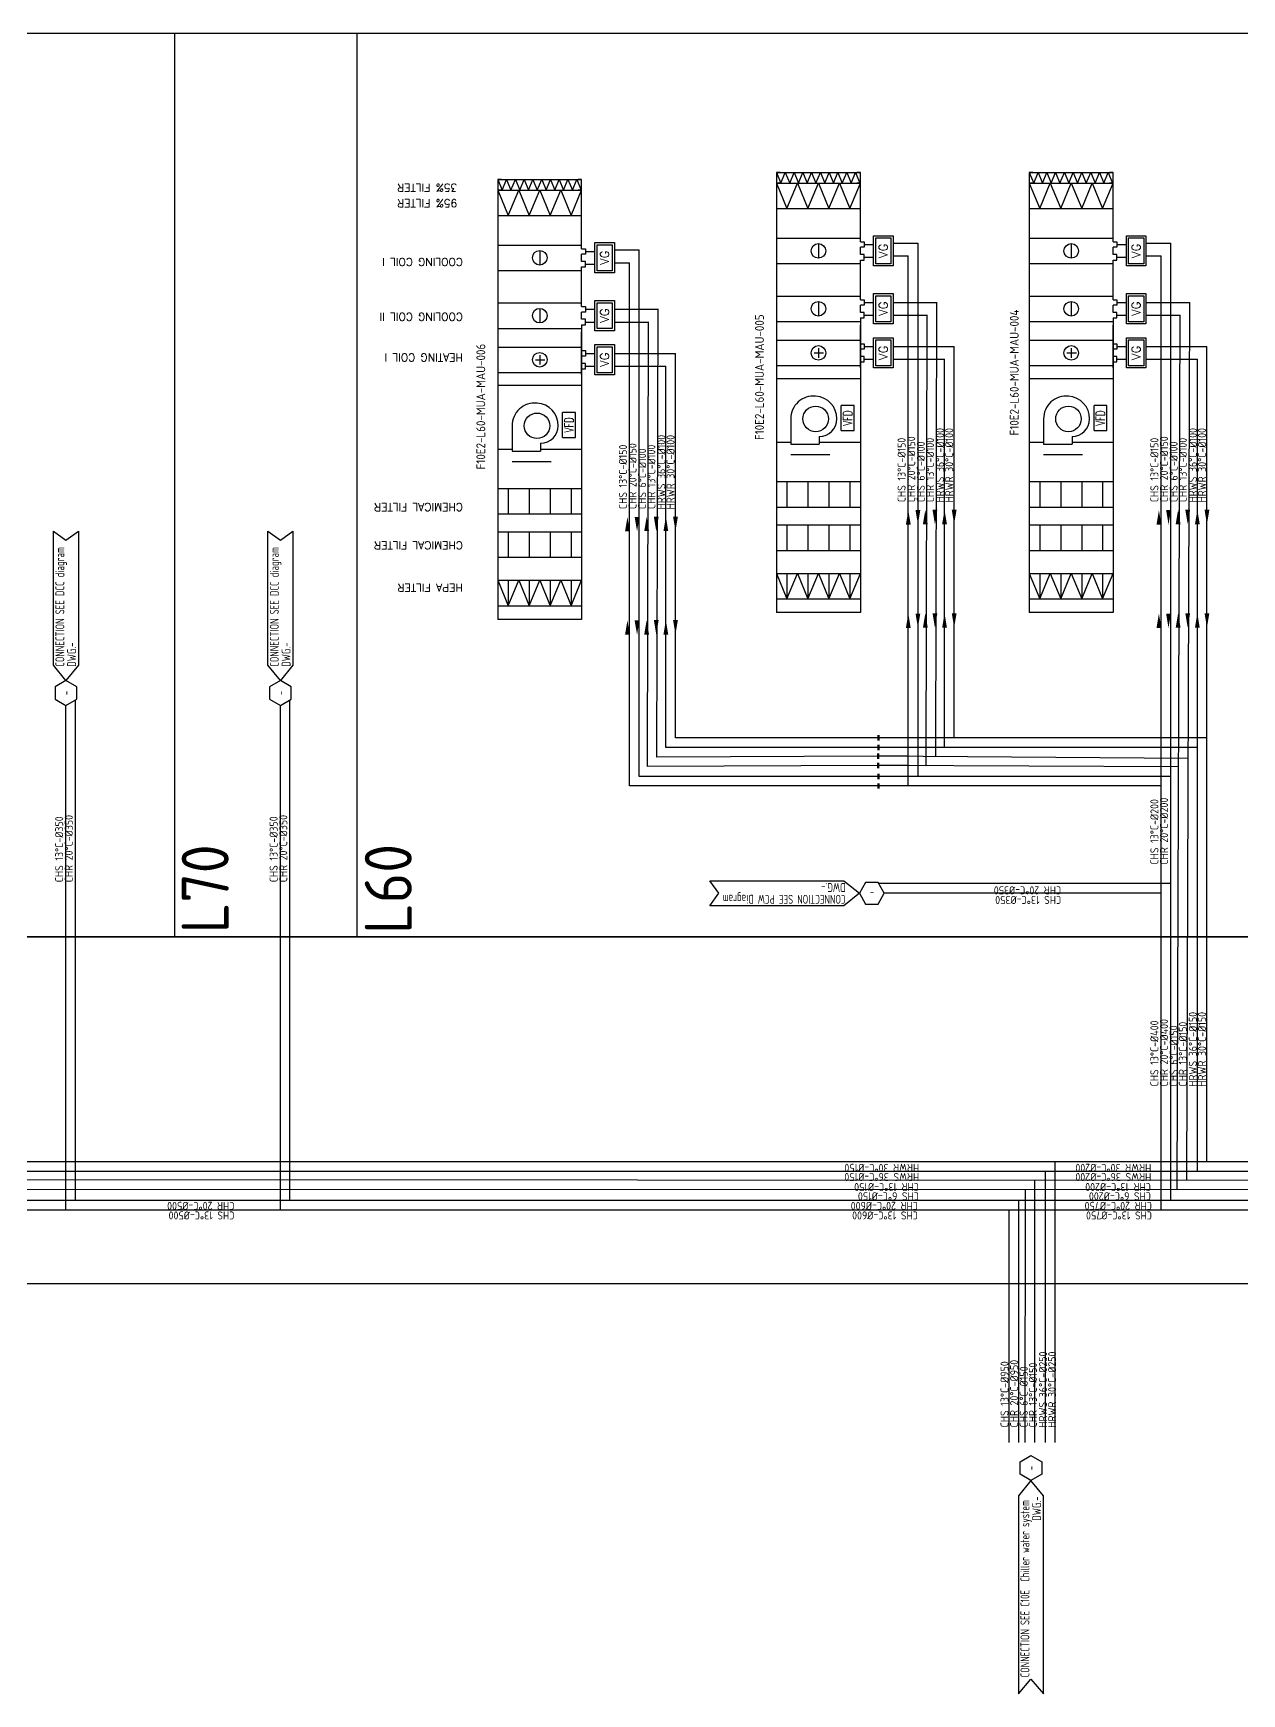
# Model space of a CAD drawing. Header units: millimetres. Extents: x -2605 to 1683, y 486 to 7557.
# Drawn here: x -2204 to -1818, y 6872 to 7402 of the extents above; entities that cross this region are included whole.
import ezdxf
from ezdxf.enums import TextEntityAlignment as Align

# ---------------------------------------------------------------- set-up
doc = ezdxf.new("R2010")
doc.units = ezdxf.units.MM
for name, color, linetype in [('0-CHR-中溫', 30, 'Continuous'), ('0-CHR-低溫', 4, 'Continuous'), ('0-CHS-中溫', 3, 'Continuous'), ('0-CHS-低溫', 5, 'Continuous'), ('0-HWR', 6, 'Continuous'), ('0-HWS', 1, 'Continuous'), ('03', 7, 'Continuous'), ('A-DETL-01', 1, 'Continuous'), ('DETL-TXT', 4, 'Continuous'), ('M-CEQPM-MAU', 22, 'Continuous'), ('M-CMDUCT-TEXT', 3, 'Continuous'), ('M-CPIPE-TEXT', 3, 'Continuous'), ('M-EQPM-TXT', 4, 'Continuous')]:
    doc.layers.add(name, color=color, linetype=linetype)
doc.styles.add('AA-TXT', font='isocp.shx', dxfattribs={"bigfont": 'chineset.shx'})
doc.styles.add('HKEC', font='romans.shx', dxfattribs={"bigfont": 'china.shx'})
doc.styles.add('STDTEXT', font='simplex.shx', dxfattribs={"bigfont": 'china.shx'})

# ---------------------------------------------------------------- blocks, each defined once
blk = doc.blocks.new('A$Cc4eae78a')
at = {"layer": '03'}
for points in [[(0, 2.04), (9.44, 2.04), (9.44, -4.04), (0, -4.04)], [(0.67, 1.37), (8.76, 1.37), (8.76, -3.37), (0.67, -3.37)]]:
    blk.add_lwpolyline(points, close=True, dxfattribs=at)
at = {"layer": '03', "linetype": 'Continuous', "ltscale": 200, "style": 'HKEC'}
blk.add_text('VG', height=2.696, dxfattribs=at).set_placement((4.72, -1), align=Align.MIDDLE)

msp = doc.modelspace()

# ---------------------------------------------------------------- linework, layer by layer
at = {"layer": '0-CHR-中溫', "ltscale": 1000}
for p, q in [((-1938.88, 7334.9), (-1935.9, 7334.9)), ((-1929.56, 7335.37), (-1921.62, 7335.37)), ((-1858.18, 7334.9), (-1855.2, 7334.9)), ((-1848.86, 7335.37), (-1840.91, 7335.37)), ((-1840.91, 7029.62), (-1840.91, 7335.37)), ((-2027.85, 7332.71), (-2024.87, 7332.71)), ((-2018.52, 7333.17), (-2010.58, 7333.17)), ((-2010.58, 7165.04), (-2010.58, 7333.17)), ((-2190.56, 7029.62), (-2190.56, 7189.44)), ((-2122.09, 7029.62), (-2122.09, 7189.44)), ((-1934.34, 7165.04), (-2010.58, 7165.04)), ((-1840.91, 7165.04), (-1934.04, 7165.04)), ((-1840.91, 7130.79), (-1934.11, 7130.79)), ((-1312.28, 7029.62), (-2562.64, 7029.62)), ((-1889.42, 6952.31), (-1889.42, 7029.62))]:
    msp.add_line(p, q, dxfattribs=at)
at = {"layer": '0-CHR-中溫', "color": 252, "ltscale": 1000}
msp.add_line((-1924.68, 7165.04), (-1934.04, 7165.04), dxfattribs=at)
at = {"layer": '0-CHR-中溫'}
for points in [[(-1921.62, 7335.37), (-1921.62, 7165.04)], [(-1934.34, 7164.19), (-1934.34, 7165.89)], [(-1934.04, 7164.19), (-1934.04, 7165.89)]]:
    msp.add_lwpolyline(points, dxfattribs=at)
at = {"layer": '0-CHR-中溫', "ltscale": 1000}
for points in [[(-1920.85, 7250.08), (-1921.62, 7245.48), (-1922.38, 7250.08)], [(-1840.85, 7250.08), (-1841.62, 7245.48), (-1842.38, 7250.08)], [(-2010.52, 7247.88), (-2011.28, 7243.28), (-2012.05, 7247.88)], [(-2010.52, 7214.85), (-2011.28, 7210.25), (-2012.05, 7214.85)], [(-1920.85, 7217.05), (-1921.62, 7212.44), (-1922.38, 7217.05)], [(-1840.85, 7217.05), (-1841.62, 7212.44), (-1842.38, 7217.05)]]:
    msp.add_solid(points, dxfattribs=at)
at = {"layer": '0-CHR-低溫', "ltscale": 1000}
for p, q in [((-2027.74, 7314.22), (-2024.76, 7314.22)), ((-2018.52, 7314.24), (-2004.45, 7314.24)), ((-2004.92, 7171.22), (-2004.53, 7314.24)), ((-1938.77, 7316.42), (-1935.79, 7316.42)), ((-1929.56, 7316.43), (-1915.48, 7316.43)), ((-1915.95, 7171.4), (-1915.56, 7316.43)), ((-1858.07, 7316.42), (-1855.09, 7316.42)), ((-1848.86, 7316.43), (-1834.78, 7316.43)), ((-1835.8, 7036.04), (-1834.86, 7316.43)), ((-1934.39, 7171.54), (-2005, 7171.22)), ((-1835.33, 7170.76), (-1934.04, 7171.54)), ((-1307.17, 7035.81), (-2268.7, 7036.18)), ((-1884.28, 6952.31), (-1884.25, 7036.03))]:
    msp.add_line(p, q, dxfattribs=at)
at = {"layer": '0-CHR-低溫', "color": 252, "ltscale": 1000}
msp.add_line((-1924.68, 7171.53), (-1934.08, 7171.54), dxfattribs=at)
at = {"layer": '0-CHR-低溫'}
for points in [[(-1934.39, 7170.69), (-1934.39, 7172.39)], [(-1934.08, 7170.69), (-1934.08, 7172.39)]]:
    msp.add_lwpolyline(points, dxfattribs=at)
at = {"layer": '0-CHR-低溫', "ltscale": 1000}
for points in [[(-1915.42, 7250.18), (-1916.18, 7245.58), (-1916.95, 7250.18)], [(-1834.72, 7250.18), (-1835.48, 7245.58), (-1836.25, 7250.18)], [(-2004.38, 7247.98), (-2005.15, 7243.38), (-2005.92, 7247.98)], [(-2004.38, 7214.95), (-2005.15, 7210.35), (-2005.92, 7214.95)], [(-1915.42, 7217.15), (-1916.18, 7212.55), (-1916.95, 7217.15)], [(-1834.72, 7217.15), (-1835.48, 7212.55), (-1836.25, 7217.15)]]:
    msp.add_solid(points, dxfattribs=at)
at = {"layer": '0-CHS-中溫', "ltscale": 1000}
for p, q in [((-1938.77, 7330.83), (-1935.78, 7330.83)), ((-1929.56, 7331.28), (-1924.68, 7331.28)), ((-1924.68, 7161.97), (-1924.68, 7331.28)), ((-1858.07, 7330.83), (-1855.08, 7330.83)), ((-1848.86, 7331.28), (-1843.98, 7331.28)), ((-1843.98, 7026.55), (-1843.98, 7331.28)), ((-2027.74, 7328.64), (-2024.75, 7328.64)), ((-2018.52, 7329.08), (-2013.65, 7329.08)), ((-2013.65, 7161.97), (-2013.65, 7329.08)), ((-2193.62, 7026.55), (-2193.62, 7187.67)), ((-2125.15, 7026.55), (-2125.15, 7187.67)), ((-1934.34, 7161.97), (-2013.65, 7161.97)), ((-1843.98, 7161.97), (-1934.04, 7161.97)), ((-1843.98, 7127.72), (-1932.34, 7127.72)), ((-1315.35, 7026.55), (-2565.71, 7026.55)), ((-1892.48, 6952.31), (-1892.48, 7026.55))]:
    msp.add_line(p, q, dxfattribs=at)
at = {"layer": '0-CHS-中溫', "color": 252, "ltscale": 1000}
msp.add_line((-1924.68, 7161.97), (-1934.04, 7161.97), dxfattribs=at)
at = {"layer": '0-CHS-中溫'}
for points in [[(-1934.34, 7161.12), (-1934.34, 7162.82)], [(-1934.04, 7161.12), (-1934.04, 7162.82)]]:
    msp.add_lwpolyline(points, dxfattribs=at)
at = {"layer": '0-CHS-中溫', "ltscale": 1000}
for points in [[(-1923.92, 7245.48), (-1924.68, 7250.08), (-1925.45, 7245.48)], [(-1843.92, 7245.48), (-1844.68, 7250.08), (-1845.45, 7245.48)], [(-2013.59, 7243.28), (-2014.35, 7247.88), (-2015.12, 7243.28)], [(-2013.59, 7210.25), (-2014.35, 7214.85), (-2015.12, 7210.25)], [(-1923.92, 7212.44), (-1924.68, 7217.05), (-1925.45, 7212.44)], [(-1843.92, 7212.44), (-1844.68, 7217.05), (-1845.45, 7212.44)]]:
    msp.add_solid(points, dxfattribs=at)
at = {"layer": '0-CHS-低溫', "ltscale": 1000}
for p, q in [((-2027.74, 7310.15), (-2024.75, 7310.15)), ((-2018.52, 7310.15), (-2007.51, 7310.15)), ((-2007.99, 7168.16), (-2007.6, 7310.15)), ((-1938.77, 7312.35), (-1935.78, 7312.35)), ((-1929.56, 7312.34), (-1918.55, 7312.34)), ((-1919.03, 7168.43), (-1918.63, 7312.34)), ((-1858.07, 7312.35), (-1855.08, 7312.35)), ((-1848.86, 7312.34), (-1837.85, 7312.34)), ((-1838.86, 7032.98), (-1837.93, 7312.34)), ((-1934.39, 7168.48), (-2008.07, 7168.16)), ((-1838.41, 7168.13), (-1934.04, 7168.48)), ((-1310.25, 7032.75), (-2271.78, 7033.13)), ((-1887.35, 6952.31), (-1887.32, 7032.97))]:
    msp.add_line(p, q, dxfattribs=at)
at = {"layer": '0-CHS-低溫', "color": 252, "ltscale": 1000}
msp.add_line((-1924.68, 7168.47), (-1934.08, 7168.48), dxfattribs=at)
at = {"layer": '0-CHS-低溫'}
for points in [[(-1934.39, 7167.63), (-1934.39, 7169.33)], [(-1934.08, 7167.63), (-1934.08, 7169.33)]]:
    msp.add_lwpolyline(points, dxfattribs=at)
at = {"layer": '0-CHS-低溫', "ltscale": 1000}
for points in [[(-1918.49, 7245.58), (-1919.25, 7250.18), (-1920.02, 7245.58)], [(-1837.78, 7245.58), (-1838.55, 7250.18), (-1839.32, 7245.58)], [(-2007.45, 7243.38), (-2008.22, 7247.98), (-2008.98, 7243.38)], [(-2007.45, 7210.35), (-2008.22, 7214.95), (-2008.98, 7210.35)], [(-1918.49, 7212.55), (-1919.25, 7217.15), (-1920.02, 7212.55)], [(-1837.78, 7212.55), (-1838.55, 7217.15), (-1839.32, 7212.55)]]:
    msp.add_solid(points, dxfattribs=at)
at = {"layer": '0-HWR', "ltscale": 1000}
for p, q in [((-2027.73, 7300.14), (-2024.75, 7300.14)), ((-1999.01, 7177.31), (-1999.01, 7300.15)), ((-1938.77, 7302.33), (-1935.78, 7302.33)), ((-1910.05, 7177.31), (-1910.05, 7302.35)), ((-1858.06, 7302.33), (-1855.08, 7302.33)), ((-1829.35, 7041.89), (-1829.35, 7302.35)), ((-1934.34, 7177.31), (-1999.01, 7177.31)), ((-1829.35, 7177.31), (-1934.04, 7177.31)), ((-1300.72, 7041.89), (-2262.25, 7041.89)), ((-1877.85, 6952.31), (-1877.85, 7041.89))]:
    msp.add_line(p, q, dxfattribs=at)
at = {"layer": '0-HWR', "ltscale": 0.05}
for p, q in [((-2018.52, 7300.15), (-1999.01, 7300.15)), ((-1929.56, 7302.35), (-1910.05, 7302.35)), ((-1848.86, 7302.35), (-1829.35, 7302.35))]:
    msp.add_line(p, q, dxfattribs=at)
at = {"layer": '0-HWR', "color": 252, "ltscale": 1000}
msp.add_line((-1924.68, 7177.31), (-1934.04, 7177.31), dxfattribs=at)
at = {"layer": '0-HWR'}
for points in [[(-1934.34, 7176.46), (-1934.34, 7178.16)], [(-1934.04, 7176.46), (-1934.04, 7178.16)]]:
    msp.add_lwpolyline(points, dxfattribs=at)
at = {"layer": '0-HWR', "ltscale": 1000}
for points in [[(-1909.28, 7250.18), (-1910.05, 7245.58), (-1910.82, 7250.18)], [(-1828.58, 7250.18), (-1829.35, 7245.58), (-1830.11, 7250.18)], [(-1998.25, 7247.98), (-1999.01, 7243.38), (-1999.78, 7247.98)], [(-1998.25, 7214.95), (-1999.01, 7210.35), (-1999.78, 7214.95)], [(-1909.28, 7217.15), (-1910.05, 7212.55), (-1910.82, 7217.15)], [(-1828.58, 7217.15), (-1829.35, 7212.55), (-1830.11, 7217.15)]]:
    msp.add_solid(points, dxfattribs=at)
at = {"layer": '0-HWS', "ltscale": 1000}
for p, q in [((-1938.77, 7298.26), (-1935.78, 7298.26)), ((-1913.12, 7174.24), (-1913.12, 7298.26)), ((-1858.07, 7298.26), (-1855.08, 7298.26)), ((-1832.41, 7038.82), (-1832.41, 7298.26)), ((-2027.74, 7296.07), (-2024.75, 7296.07)), ((-2002.08, 7174.24), (-2002.08, 7296.06)), ((-1934.34, 7174.24), (-2002.08, 7174.24)), ((-1832.41, 7174.24), (-1934.04, 7174.24)), ((-1303.78, 7038.82), (-2265.32, 7038.82)), ((-1880.92, 6952.31), (-1880.92, 7038.82))]:
    msp.add_line(p, q, dxfattribs=at)
at = {"layer": '0-HWS', "ltscale": 0.05}
for p, q in [((-1929.56, 7298.26), (-1913.12, 7298.26)), ((-1848.86, 7298.26), (-1832.41, 7298.26)), ((-2018.52, 7296.06), (-2002.08, 7296.06))]:
    msp.add_line(p, q, dxfattribs=at)
at = {"layer": '0-HWS', "color": 252, "ltscale": 1000}
msp.add_line((-1924.68, 7174.24), (-1934.04, 7174.24), dxfattribs=at)
at = {"layer": '0-HWS'}
for points in [[(-1934.34, 7173.39), (-1934.34, 7175.09)], [(-1934.04, 7173.39), (-1934.04, 7175.09)]]:
    msp.add_lwpolyline(points, dxfattribs=at)
at = {"layer": '0-HWS', "ltscale": 1000}
for points in [[(-1912.35, 7245.58), (-1913.12, 7250.18), (-1913.88, 7245.58)], [(-1831.65, 7245.58), (-1832.41, 7250.18), (-1833.18, 7245.58)], [(-2001.32, 7243.38), (-2002.08, 7247.98), (-2002.85, 7243.38)], [(-2001.32, 7210.35), (-2002.08, 7214.95), (-2002.85, 7210.35)], [(-1912.35, 7212.55), (-1913.12, 7217.15), (-1913.88, 7212.55)], [(-1831.65, 7212.55), (-1832.41, 7217.15), (-1833.18, 7212.55)]]:
    msp.add_solid(points, dxfattribs=at)
at = {"layer": 'A-DETL-01', "color": 252}
for points in [[(-2604.99, 7113.78), (-2604.99, 7402.4), (-1807.88, 7402.4), (-1807.88, 7113.78)], [(-2604.99, 7113.78), (-1260.47, 7113.78), (-1260.47, 7002.93), (-2604.99, 7002.93)]]:
    msp.add_lwpolyline(points, close=True, dxfattribs=at)
at = {"layer": 'M-CEQPM-MAU', "ltscale": 0.1}
for p, q in [((-1966.76, 7357.91), (-1940, 7357.91)), ((-1966.76, 7357.91), (-1966.76, 7217.34)), ((-1965.63, 7357.91), (-1966.76, 7357.91)), ((-1966.76, 7357.91), (-1940, 7357.91)), ((-1966.76, 7357.91), (-1965.36, 7354.5)), ((-1965.63, 7357.91), (-1941.14, 7357.91)), ((-1965.36, 7354.5), (-1963.96, 7357.91)), ((-1963.96, 7357.91), (-1962.56, 7354.5)), ((-1962.56, 7354.5), (-1961.16, 7357.91)), ((-1961.16, 7357.91), (-1959.76, 7354.5)), ((-1959.76, 7354.5), (-1958.36, 7357.91)), ((-1958.36, 7357.91), (-1956.96, 7354.5)), ((-1956.96, 7354.5), (-1955.56, 7357.91)), ((-1955.56, 7357.91), (-1954.16, 7354.5)), ((-1954.16, 7354.5), (-1952.76, 7357.91)), ((-1952.76, 7357.91), (-1951.36, 7354.5)), ((-1951.36, 7354.5), (-1949.96, 7357.91)), ((-1949.96, 7357.91), (-1948.56, 7354.5)), ((-1948.56, 7354.5), (-1947.16, 7357.91)), ((-1947.16, 7357.91), (-1945.76, 7354.5)), ((-1945.76, 7354.5), (-1944.36, 7357.91)), ((-1944.36, 7357.91), (-1942.96, 7354.5)), ((-1942.96, 7354.5), (-1941.56, 7357.91)), ((-1941.56, 7357.91), (-1940.16, 7354.5)), ((-1940, 7357.91), (-1941.14, 7357.91)), ((-1940, 7335.78), (-1940, 7357.91)), ((-1886.06, 7357.91), (-1859.3, 7357.91)), ((-1886.06, 7357.91), (-1886.06, 7217.34)), ((-1884.92, 7357.91), (-1886.06, 7357.91)), ((-1886.06, 7357.91), (-1859.3, 7357.91)), ((-1886.06, 7357.91), (-1884.66, 7354.5)), ((-1884.92, 7357.91), (-1860.44, 7357.91)), ((-1884.66, 7354.5), (-1883.26, 7357.91)), ((-1883.26, 7357.91), (-1881.86, 7354.5)), ((-1881.86, 7354.5), (-1880.46, 7357.91)), ((-1880.46, 7357.91), (-1879.06, 7354.5)), ((-1879.06, 7354.5), (-1877.66, 7357.91)), ((-1877.66, 7357.91), (-1876.26, 7354.5)), ((-1876.26, 7354.5), (-1874.86, 7357.91)), ((-1874.86, 7357.91), (-1873.46, 7354.5)), ((-1873.46, 7354.5), (-1872.06, 7357.91)), ((-1872.06, 7357.91), (-1870.66, 7354.5)), ((-1870.66, 7354.5), (-1869.26, 7357.91)), ((-1869.26, 7357.91), (-1867.86, 7354.5)), ((-1867.86, 7354.5), (-1866.46, 7357.91)), ((-1866.46, 7357.91), (-1865.06, 7354.5)), ((-1865.06, 7354.5), (-1863.66, 7357.91)), ((-1863.66, 7357.91), (-1862.26, 7354.5)), ((-1862.26, 7354.5), (-1860.86, 7357.91)), ((-1860.86, 7357.91), (-1859.46, 7354.5)), ((-1859.3, 7357.91), (-1860.44, 7357.91)), ((-1859.3, 7335.78), (-1859.3, 7357.91)), ((-1966.76, 7354.5), (-1963.42, 7346.36)), ((-1965.63, 7354.5), (-1966.76, 7354.5)), ((-1966.76, 7354.5), (-1940, 7354.5)), ((-1965.63, 7354.5), (-1941.14, 7354.5)), ((-1963.42, 7346.36), (-1960.07, 7354.5)), ((-1960.07, 7354.5), (-1956.73, 7346.36)), ((-1956.73, 7346.36), (-1953.38, 7354.5)), ((-1953.38, 7354.5), (-1950.04, 7346.36)), ((-1950.04, 7346.36), (-1946.69, 7354.5)), ((-1946.69, 7354.5), (-1943.35, 7346.36)), ((-1943.35, 7346.36), (-1940, 7354.5)), ((-1940, 7354.5), (-1941.14, 7354.5)), ((-1940.16, 7354.5), (-1940, 7354.89)), ((-1886.06, 7354.5), (-1882.72, 7346.36)), ((-1884.92, 7354.5), (-1886.06, 7354.5)), ((-1886.06, 7354.5), (-1859.3, 7354.5)), ((-1884.92, 7354.5), (-1860.44, 7354.5)), ((-1882.72, 7346.36), (-1879.37, 7354.5)), ((-1879.37, 7354.5), (-1876.03, 7346.36)), ((-1876.03, 7346.36), (-1872.68, 7354.5)), ((-1872.68, 7354.5), (-1869.34, 7346.36)), ((-1869.34, 7346.36), (-1865.99, 7354.5)), ((-1865.99, 7354.5), (-1862.65, 7346.36)), ((-1862.65, 7346.36), (-1859.3, 7354.5)), ((-1859.3, 7354.5), (-1860.44, 7354.5)), ((-1859.46, 7354.5), (-1859.3, 7354.89)), ((-1966.76, 7346.36), (-1940, 7346.36)), ((-1886.06, 7346.36), (-1859.3, 7346.36)), ((-1966.76, 7336.94), (-1940, 7336.94)), ((-1953.38, 7335.19), (-1953.38, 7330.54)), ((-1940, 7335.78), (-1938.77, 7335.78)), ((-1938.77, 7335.78), (-1938.77, 7334.03)), ((-1886.06, 7336.94), (-1859.3, 7336.94)), ((-1872.68, 7335.19), (-1872.68, 7330.54)), ((-1859.3, 7335.78), (-1858.07, 7335.78)), ((-1858.07, 7335.78), (-1858.07, 7334.03)), ((-1940, 7331.7), (-1940, 7334.03)), ((-1938.77, 7334.03), (-1940, 7334.03)), ((-1938.77, 7331.7), (-1940, 7331.7)), ((-1940, 7329.96), (-1938.77, 7329.96)), ((-1940, 7317.29), (-1940, 7329.96)), ((-1938.77, 7329.96), (-1938.77, 7331.7)), ((-1859.3, 7331.7), (-1859.3, 7334.03)), ((-1858.07, 7334.03), (-1859.3, 7334.03)), ((-1858.07, 7331.7), (-1859.3, 7331.7)), ((-1859.3, 7329.96), (-1858.07, 7329.96)), ((-1859.3, 7317.29), (-1859.3, 7329.96)), ((-1858.07, 7329.96), (-1858.07, 7331.7)), ((-1966.76, 7328.8), (-1940, 7328.8)), ((-1886.06, 7328.8), (-1859.3, 7328.8)), ((-1966.76, 7318.46), (-1940, 7318.46)), ((-1953.38, 7316.71), (-1953.38, 7312.06)), ((-1940, 7317.29), (-1938.77, 7317.29)), ((-1940, 7313.22), (-1940, 7315.55)), ((-1938.77, 7315.55), (-1940, 7315.55)), ((-1938.77, 7317.29), (-1938.77, 7315.55)), ((-1886.06, 7318.46), (-1859.3, 7318.46)), ((-1872.68, 7316.71), (-1872.68, 7312.06)), ((-1859.3, 7317.29), (-1858.07, 7317.29)), ((-1859.3, 7313.22), (-1859.3, 7315.55)), ((-1858.07, 7315.55), (-1859.3, 7315.55)), ((-1858.07, 7317.29), (-1858.07, 7315.55)), ((-1966.76, 7310.31), (-1940, 7310.31)), ((-1938.77, 7313.22), (-1940, 7313.22)), ((-1940, 7311.48), (-1940, 7217.34)), ((-1940, 7311.48), (-1938.77, 7311.48)), ((-1940, 7295.54), (-1940, 7309.18)), ((-1938.77, 7311.48), (-1938.77, 7313.22)), ((-1886.06, 7310.31), (-1859.3, 7310.31)), ((-1858.07, 7313.22), (-1859.3, 7313.22)), ((-1859.3, 7311.48), (-1859.3, 7217.34)), ((-1859.3, 7311.48), (-1858.07, 7311.48)), ((-1859.3, 7295.54), (-1859.3, 7309.18)), ((-1858.07, 7311.48), (-1858.07, 7313.22)), ((-1966.76, 7304.37), (-1940, 7304.37)), ((-1940, 7303.21), (-1938.77, 7303.21)), ((-1938.77, 7303.21), (-1938.77, 7301.46)), ((-1886.06, 7304.37), (-1859.3, 7304.37)), ((-1859.3, 7303.21), (-1858.07, 7303.21)), ((-1858.07, 7303.21), (-1858.07, 7301.46)), ((-1953.38, 7301.8), (-1953.38, 7298.77)), ((-1940, 7299.13), (-1940, 7301.46)), ((-1938.77, 7301.46), (-1940, 7301.46)), ((-1938.77, 7299.13), (-1940, 7299.13)), ((-1938.77, 7297.39), (-1938.77, 7299.13)), ((-1872.68, 7301.8), (-1872.68, 7298.77)), ((-1859.3, 7299.13), (-1859.3, 7301.46)), ((-1858.07, 7301.46), (-1859.3, 7301.46)), ((-1858.07, 7299.13), (-1859.3, 7299.13)), ((-1858.07, 7297.39), (-1858.07, 7299.13)), ((-1966.76, 7296.23), (-1940, 7296.23)), ((-1940, 7297.39), (-1938.77, 7297.39)), ((-1886.06, 7296.23), (-1859.3, 7296.23)), ((-1859.3, 7297.39), (-1858.07, 7297.39)), ((-1966.76, 7292.13), (-1940, 7292.13)), ((-1886.06, 7292.13), (-1859.3, 7292.13)), ((-1946.1, 7275.5), (-1946.1, 7283.46)), ((-1942, 7283.46), (-1946.1, 7283.46)), ((-1942, 7275.5), (-1942, 7283.46)), ((-1865.4, 7275.5), (-1865.4, 7283.46)), ((-1861.3, 7283.46), (-1865.4, 7283.46)), ((-1861.3, 7275.5), (-1861.3, 7283.46)), ((-1962.19, 7279.21), (-1962.19, 7271.14)), ((-1881.48, 7279.21), (-1881.48, 7271.14)), ((-1962.19, 7271.68), (-1966.76, 7271.68)), ((-1953.1, 7273.61), (-1953.1, 7271.14)), ((-1940, 7271.68), (-1953.1, 7271.68)), ((-1946.1, 7275.5), (-1942, 7275.5)), ((-1881.48, 7271.68), (-1886.06, 7271.68)), ((-1872.39, 7273.61), (-1872.39, 7271.14)), ((-1859.3, 7271.68), (-1872.39, 7271.68)), ((-1865.4, 7275.5), (-1861.3, 7275.5)), ((-1962.19, 7271.14), (-1953.1, 7271.14)), ((-1949.74, 7267.71), (-1962.19, 7267.71)), ((-1881.48, 7271.14), (-1872.39, 7271.14)), ((-1869.04, 7267.71), (-1881.48, 7267.71)), ((-1966.76, 7259.2), (-1940, 7259.2)), ((-1963.42, 7259.2), (-1963.42, 7251.06)), ((-1956.73, 7259.2), (-1956.73, 7251.06)), ((-1950.04, 7259.2), (-1950.04, 7251.06)), ((-1943.35, 7259.2), (-1943.35, 7251.06)), ((-1886.06, 7259.2), (-1859.3, 7259.2)), ((-1882.72, 7259.2), (-1882.72, 7251.06)), ((-1876.03, 7259.2), (-1876.03, 7251.06)), ((-1869.34, 7259.2), (-1869.34, 7251.06)), ((-1862.65, 7259.2), (-1862.65, 7251.06)), ((-1966.76, 7251.06), (-1940, 7251.06)), ((-1886.06, 7251.06), (-1859.3, 7251.06)), ((-1966.76, 7245.37), (-1940, 7245.37)), ((-1963.42, 7245.37), (-1963.42, 7237.23)), ((-1956.73, 7245.37), (-1956.73, 7237.23)), ((-1950.04, 7245.37), (-1950.04, 7237.23)), ((-1943.35, 7245.37), (-1943.35, 7237.23)), ((-1886.06, 7245.37), (-1859.3, 7245.37)), ((-1882.72, 7245.37), (-1882.72, 7237.23)), ((-1876.03, 7245.37), (-1876.03, 7237.23)), ((-1869.34, 7245.37), (-1869.34, 7237.23)), ((-1862.65, 7245.37), (-1862.65, 7237.23)), ((-1966.76, 7237.23), (-1940, 7237.23)), ((-1886.06, 7237.23), (-1859.3, 7237.23)), ((-1966.76, 7229.87), (-1940, 7229.87)), ((-1966.76, 7229.87), (-1963.42, 7221.72)), ((-1963.42, 7221.72), (-1960.07, 7229.87)), ((-1963.42, 7229.87), (-1963.42, 7221.72)), ((-1960.07, 7229.87), (-1956.73, 7221.72)), ((-1956.73, 7221.72), (-1953.38, 7229.87)), ((-1956.73, 7229.87), (-1956.73, 7221.72)), ((-1953.38, 7229.87), (-1950.04, 7221.72)), ((-1950.04, 7229.87), (-1950.04, 7221.72)), ((-1950.04, 7221.72), (-1946.69, 7229.87)), ((-1946.69, 7229.87), (-1943.35, 7221.72)), ((-1943.35, 7221.72), (-1940, 7229.87)), ((-1943.35, 7229.87), (-1943.35, 7221.72)), ((-1886.06, 7229.87), (-1859.3, 7229.87)), ((-1886.06, 7229.87), (-1882.72, 7221.72)), ((-1882.72, 7221.72), (-1879.37, 7229.87)), ((-1882.72, 7229.87), (-1882.72, 7221.72)), ((-1879.37, 7229.87), (-1876.03, 7221.72)), ((-1876.03, 7221.72), (-1872.68, 7229.87)), ((-1876.03, 7229.87), (-1876.03, 7221.72)), ((-1872.68, 7229.87), (-1869.34, 7221.72)), ((-1869.34, 7229.87), (-1869.34, 7221.72)), ((-1869.34, 7221.72), (-1865.99, 7229.87)), ((-1865.99, 7229.87), (-1862.65, 7221.72)), ((-1862.65, 7221.72), (-1859.3, 7229.87)), ((-1862.65, 7229.87), (-1862.65, 7221.72)), ((-1966.76, 7221.72), (-1940, 7221.72)), ((-1886.06, 7221.72), (-1859.3, 7221.72)), ((-1940, 7217.34), (-1966.76, 7217.34)), ((-1859.3, 7217.34), (-1886.06, 7217.34))]:
    msp.add_line(p, q, dxfattribs=at)
at = {"layer": 'M-CEQPM-MAU', "color": 3, "ltscale": 0.1}
for p, q in [((-2055.73, 7355.71), (-2028.97, 7355.71)), ((-2055.73, 7355.71), (-2055.73, 7215.14)), ((-2054.59, 7355.71), (-2055.73, 7355.71)), ((-2055.73, 7355.71), (-2028.97, 7355.71)), ((-2055.73, 7355.71), (-2054.33, 7352.3)), ((-2055.73, 7352.3), (-2052.38, 7344.16)), ((-2054.59, 7352.3), (-2055.73, 7352.3)), ((-2055.73, 7352.3), (-2028.97, 7352.3)), ((-2054.59, 7355.71), (-2030.11, 7355.71)), ((-2054.59, 7352.3), (-2030.11, 7352.3)), ((-2054.33, 7352.3), (-2052.93, 7355.71)), ((-2052.93, 7355.71), (-2051.53, 7352.3)), ((-2052.38, 7344.16), (-2049.04, 7352.3)), ((-2051.53, 7352.3), (-2050.13, 7355.71)), ((-2050.13, 7355.71), (-2048.73, 7352.3)), ((-2049.04, 7352.3), (-2045.69, 7344.16)), ((-2048.73, 7352.3), (-2047.33, 7355.71)), ((-2047.33, 7355.71), (-2045.93, 7352.3)), ((-2045.93, 7352.3), (-2044.53, 7355.71)), ((-2045.69, 7344.16), (-2042.35, 7352.3)), ((-2044.53, 7355.71), (-2043.13, 7352.3)), ((-2043.13, 7352.3), (-2041.73, 7355.71)), ((-2042.35, 7352.3), (-2039, 7344.16)), ((-2041.73, 7355.71), (-2040.33, 7352.3)), ((-2040.33, 7352.3), (-2038.93, 7355.71)), ((-2039, 7344.16), (-2035.66, 7352.3)), ((-2038.93, 7355.71), (-2037.53, 7352.3)), ((-2037.53, 7352.3), (-2036.13, 7355.71)), ((-2036.13, 7355.71), (-2034.73, 7352.3)), ((-2035.66, 7352.3), (-2032.31, 7344.16)), ((-2034.73, 7352.3), (-2033.33, 7355.71)), ((-2033.33, 7355.71), (-2031.93, 7352.3)), ((-2032.31, 7344.16), (-2028.97, 7352.3)), ((-2031.93, 7352.3), (-2030.53, 7355.71)), ((-2030.53, 7355.71), (-2029.13, 7352.3)), ((-2028.97, 7355.71), (-2030.11, 7355.71)), ((-2028.97, 7352.3), (-2030.11, 7352.3)), ((-2029.13, 7352.3), (-2028.97, 7352.69)), ((-2028.97, 7333.58), (-2028.97, 7355.71)), ((-2055.73, 7344.16), (-2028.97, 7344.16)), ((-2055.73, 7334.74), (-2028.97, 7334.74)), ((-2042.35, 7333), (-2042.35, 7328.35)), ((-2028.97, 7333.58), (-2027.74, 7333.58)), ((-2028.97, 7329.51), (-2028.97, 7331.84)), ((-2027.74, 7331.84), (-2028.97, 7331.84)), ((-2027.74, 7333.58), (-2027.74, 7331.84)), ((-2055.73, 7326.6), (-2028.97, 7326.6)), ((-2027.74, 7329.51), (-2028.97, 7329.51)), ((-2028.97, 7327.76), (-2027.74, 7327.76)), ((-2028.97, 7315.1), (-2028.97, 7327.76)), ((-2027.74, 7327.76), (-2027.74, 7329.51)), ((-2055.73, 7316.26), (-2028.97, 7316.26)), ((-2042.35, 7314.52), (-2042.35, 7309.86)), ((-2028.97, 7315.1), (-2027.74, 7315.1)), ((-2027.74, 7315.1), (-2027.74, 7313.35)), ((-2028.97, 7311.03), (-2028.97, 7313.35)), ((-2027.74, 7313.35), (-2028.97, 7313.35)), ((-2027.74, 7311.03), (-2028.97, 7311.03)), ((-2028.97, 7309.28), (-2028.97, 7215.14)), ((-2028.97, 7309.28), (-2027.74, 7309.28)), ((-2027.74, 7309.28), (-2027.74, 7311.03)), ((-2055.73, 7308.12), (-2028.97, 7308.12)), ((-2028.97, 7293.35), (-2028.97, 7306.98)), ((-2055.73, 7302.17), (-2028.97, 7302.17)), ((-2042.35, 7299.61), (-2042.35, 7296.58)), ((-2028.97, 7301.01), (-2027.74, 7301.01)), ((-2028.97, 7296.94), (-2028.97, 7299.27)), ((-2027.74, 7299.27), (-2028.97, 7299.27)), ((-2027.74, 7301.01), (-2027.74, 7299.27)), ((-2055.73, 7294.03), (-2028.97, 7294.03)), ((-2027.74, 7296.94), (-2028.97, 7296.94)), ((-2028.97, 7295.19), (-2027.74, 7295.19)), ((-2027.74, 7295.19), (-2027.74, 7296.94)), ((-2055.73, 7289.94), (-2028.97, 7289.94)), ((-2051.15, 7277.01), (-2051.15, 7268.94)), ((-2035.07, 7273.31), (-2035.07, 7281.27)), ((-2030.96, 7281.27), (-2035.07, 7281.27)), ((-2030.96, 7273.31), (-2030.96, 7281.27)), ((-2042.06, 7271.42), (-2042.06, 7268.94)), ((-2035.07, 7273.31), (-2030.96, 7273.31)), ((-2051.15, 7269.49), (-2055.73, 7269.49)), ((-2051.15, 7268.94), (-2042.06, 7268.94)), ((-2028.97, 7269.49), (-2042.06, 7269.49)), ((-2038.71, 7265.51), (-2051.15, 7265.51)), ((-2055.73, 7257.01), (-2028.97, 7257.01)), ((-2052.38, 7257.01), (-2052.38, 7248.86)), ((-2045.69, 7257.01), (-2045.69, 7248.86)), ((-2039, 7257.01), (-2039, 7248.86)), ((-2032.31, 7257.01), (-2032.31, 7248.86)), ((-2055.73, 7248.86), (-2028.97, 7248.86)), ((-2055.73, 7243.18), (-2028.97, 7243.18)), ((-2052.38, 7243.18), (-2052.38, 7235.03)), ((-2045.69, 7243.18), (-2045.69, 7235.03)), ((-2039, 7243.18), (-2039, 7235.03)), ((-2032.31, 7243.18), (-2032.31, 7235.03)), ((-2055.73, 7235.03), (-2028.97, 7235.03)), ((-2055.73, 7227.67), (-2028.97, 7227.67)), ((-2055.73, 7227.67), (-2052.38, 7219.53)), ((-2052.38, 7219.53), (-2049.04, 7227.67)), ((-2052.38, 7227.67), (-2052.38, 7219.53)), ((-2049.04, 7227.67), (-2045.69, 7219.53)), ((-2045.69, 7219.53), (-2042.35, 7227.67)), ((-2045.69, 7227.67), (-2045.69, 7219.53)), ((-2042.35, 7227.67), (-2039, 7219.53)), ((-2039, 7227.67), (-2039, 7219.53)), ((-2039, 7219.53), (-2035.66, 7227.67)), ((-2035.66, 7227.67), (-2032.31, 7219.53)), ((-2032.31, 7219.53), (-2028.97, 7227.67)), ((-2032.31, 7227.67), (-2032.31, 7219.53)), ((-2055.73, 7219.53), (-2028.97, 7219.53)), ((-2028.97, 7215.14), (-2055.73, 7215.14))]:
    msp.add_line(p, q, dxfattribs=at)
at = {"layer": 'M-CEQPM-MAU', "color": 252}
for points in [[(-2158.96, 7402.4), (-2158.96, 7113.78)], [(-2100.77, 7402.4), (-2100.77, 7113.78)]]:
    msp.add_lwpolyline(points, dxfattribs=at)
at = {"layer": 'M-CEQPM-MAU', "color": 3}
msp.add_lwpolyline([(-2043.73, 7298.1), (-2040.69, 7298.1)], dxfattribs=at)
at = {"layer": 'M-CEQPM-MAU'}
for points in [[(-1954.77, 7300.3), (-1951.72, 7300.3)], [(-1874.06, 7300.3), (-1871.02, 7300.3)]]:
    msp.add_lwpolyline(points, dxfattribs=at)
at = {"layer": 'M-CEQPM-MAU', "ltscale": 0.1}
for centre, radius in [((-1953.38, 7332.87), 2.33), ((-1872.68, 7332.87), 2.33), ((-1953.38, 7314.38), 2.33), ((-1872.68, 7314.38), 2.33), ((-1953.38, 7300.3), 2.33), ((-1872.68, 7300.3), 2.33), ((-1954.26, 7279.21), 4.08), ((-1873.56, 7279.21), 4.08)]:
    msp.add_circle(centre, radius, dxfattribs=at)
at = {"layer": 'M-CEQPM-MAU', "color": 3, "ltscale": 0.1}
for centre, radius in [((-2042.35, 7330.67), 2.33), ((-2042.35, 7312.19), 2.33), ((-2042.35, 7298.1), 2.33), ((-2043.23, 7277.01), 4.08)]:
    msp.add_circle(centre, radius, dxfattribs=at)
for centre, radius, start, end in [((-2044, 7277.13), 7.15, 83.7563, 180.9586), ((-2043.59, 7277.13), 7.12, 359.0709, 87.1108), ((-2042.06, 7277.01), 5.59, 270, 0)]:
    msp.add_arc(centre, radius, start, end, dxfattribs=at)
at = {"layer": 'M-CEQPM-MAU', "ltscale": 0.1}
for centre, radius, start, end in [((-1955.04, 7279.33), 7.15, 83.7563, 180.9586), ((-1954.62, 7279.32), 7.12, 359.0709, 87.1108), ((-1874.34, 7279.33), 7.15, 83.7563, 180.9586), ((-1873.92, 7279.32), 7.12, 359.0709, 87.1108), ((-1953.1, 7279.21), 5.59, 270, 0), ((-1872.39, 7279.21), 5.59, 270, 0)]:
    msp.add_arc(centre, radius, start, end, dxfattribs=at)
at = {"layer": 'M-CPIPE-TEXT', "color": 4}
for points in [[(-2193.62, 7195.63), (-2197.6, 7200.56), (-2197.6, 7243.36), (-2193.62, 7240.52), (-2189.65, 7243.36), (-2189.65, 7200.56), (-2193.62, 7195.63)], [(-2125.15, 7195.63), (-2129.13, 7200.56), (-2129.13, 7243.36), (-2125.15, 7240.52), (-2121.18, 7243.36), (-2121.18, 7200.56), (-2125.15, 7195.63)], [(-1940.29, 7127.72), (-1945.23, 7123.74), (-1988.03, 7123.74), (-1985.19, 7127.72), (-1988.03, 7131.7), (-1945.23, 7131.7), (-1940.29, 7127.72)], [(-1885.53, 6940.14), (-1889.5, 6935.21), (-1889.5, 6872.04), (-1885.53, 6876.68), (-1881.55, 6872.04), (-1881.55, 6935.21), (-1885.53, 6940.14)]]:
    msp.add_lwpolyline(points, dxfattribs=at)
for points in [[(-2193.62, 7187.67), (-2190.18, 7189.66), (-2190.18, 7193.64), (-2193.62, 7195.63), (-2197.07, 7193.64), (-2197.07, 7189.66)], [(-2125.15, 7187.67), (-2121.71, 7189.66), (-2121.71, 7193.64), (-2125.15, 7195.63), (-2128.6, 7193.64), (-2128.6, 7189.66)], [(-1932.34, 7127.72), (-1934.33, 7131.16), (-1938.3, 7131.16), (-1940.29, 7127.72), (-1938.3, 7124.28), (-1934.33, 7124.28)], [(-1885.53, 6948.09), (-1882.08, 6946.11), (-1882.08, 6942.13), (-1885.53, 6940.14), (-1888.97, 6942.13), (-1888.97, 6946.11)]]:
    msp.add_lwpolyline(points, close=True, dxfattribs=at)

# ---------------------------------------------------------------- block references
at = {"ltscale": 1000, "xscale": 1.022504080935281, "yscale": 1.022504080935281, "zscale": 1.022504080935281, "rotation": 90}
for p in [(-2022.66, 7325.85), (-1933.69, 7328.05), (-1852.99, 7328.05), (-1933.69, 7309.57), (-1852.99, 7309.57), (-2022.66, 7307.37), (-1933.69, 7295.48), (-1852.99, 7295.48), (-2022.66, 7293.28)]:
    msp.add_blockref('A$Cc4eae78a', p, dxfattribs=at)

# ---------------------------------------------------------------- texts
at = {"layer": 'DETL-TXT', "ltscale": 0.1, "style": 'AA-TXT'}
for s, rotation, p in [('CHR 20%%DC-%%C150', 90, (-2011.45, 7250.41)), ('HRWS 36%%DC-%%C100', 90, (-2002.24, 7250.31)), ('HRWR 30%%DC-%%C100', 90, (-1999.31, 7250.31)), ('CHS 13%%DC-%%C150', 90, (-1925.55, 7252.61)), ('CHR 20%%DC-%%C150', 90, (-1922.48, 7252.61)), ('CHS 6%%DC-%%C100', 90, (-1919.41, 7252.61)), ('CHR 13%%DC-%%C100', 90, (-1916.48, 7252.61)), ('HRWS 36%%DC-%%C100', 90, (-1913.28, 7252.51)), ('HRWR 30%%DC-%%C100', 90, (-1910.35, 7252.51)), ('CHS 13%%DC-%%C150', 90, (-1844.85, 7252.61)), ('CHR 20%%DC-%%C150', 90, (-1841.78, 7252.61)), ('CHS 6%%DC-%%C100', 90, (-1838.71, 7252.61)), ('CHR 13%%DC-%%C100', 90, (-1835.78, 7252.61)), ('HRWS 36%%DC-%%C100', 90, (-1832.58, 7252.51)), ('HRWR 30%%DC-%%C100', 90, (-1829.64, 7252.51)), ('CHS 13%%DC-%%C150', 90, (-2014.51, 7250.41)), ('CHS 6%%DC-%%C100', 90, (-2008.38, 7250.41)), ('CHR 13%%DC-%%C100', 90, (-2005.45, 7250.41)), ('CHS 13%%DC-%%C200', 90, (-1844.85, 7136.88)), ('CHR 20%%DC-%%C200', 90, (-1841.78, 7136.88)), ('CHS 13%%DC-%%C350', 90, (-2194.49, 7131.22)), ('CHR 20%%DC-%%C350', 90, (-2191.42, 7131.22)), ('CHS 13%%DC-%%C350', 90, (-2126.02, 7131.22)), ('CHR 20%%DC-%%C350', 90, (-2122.95, 7131.22)), ('CHR 20%%DC-%%C350', 180, (-1875.89, 7129.92)), ('CHS 13%%DC-%%C350', 180, (-1875.89, 7126.86)), ('CHS 13%%DC-%%C400', 90, (-1844.85, 7066.02)), ('CHR 20%%DC-%%C400', 90, (-1841.78, 7066.02)), ('CHR 13%%DC-%%C150', 90, (-1835.78, 7066.02)), ('HRWS 36%%DC-%%C150', 90, (-1832.58, 7065.92)), ('HRWR 30%%DC-%%C150', 90, (-1829.64, 7065.92)), ('CHS 6%%DC-%%C150', 90, (-1838.71, 7066.02)), ('HRWS 36%%DC-%%C150', 180, (-1921.2, 7038.37)), ('HRWR 30%%DC-%%C150', 180, (-1921.2, 7041.3)), ('HRWS 36%%DC-%%C200', 180, (-1847.12, 7038.37)), ('HRWR 30%%DC-%%C200', 180, (-1847.12, 7041.3)), ('CHR 13%%DC-%%C150', 180, (-1921.3, 7035.16)), ('CHR 13%%DC-%%C200', 180, (-1847.22, 7035.16)), ('CHR 20%%DC-%%C500', 180, (-2139.83, 7029.16)), ('CHR 20%%DC-%%C600', 180, (-1921.62, 7029.16)), ('CHS 6%%DC-%%C150', 180, (-1921.3, 7032.23)), ('CHR 20%%DC-%%C750', 180, (-1846.9, 7029.16)), ('CHS 6%%DC-%%C200', 180, (-1847.22, 7032.23)), ('CHS 13%%DC-%%C500', 180, (-2139.83, 7026.1)), ('CHS 13%%DC-%%C600', 180, (-1921.62, 7026.1)), ('CHS 13%%DC-%%C750', 180, (-1846.9, 7026.1)), ('HRWS 36%%DC-%%C250', 90, (-1880.42, 6957.02)), ('HRWR 30%%DC-%%C250', 90, (-1877.49, 6957.02)), ('CHS 13%%DC-%%C950', 90, (-1892.69, 6957.12)), ('CHR 20%%DC-%%C950', 90, (-1889.63, 6957.12)), ('CHS 6%%DC-%%C150', 90, (-1886.56, 6957.12)), ('CHR 13%%DC-%%C150', 90, (-1883.63, 6957.12))]:
    msp.add_text(s, height=2.5563, rotation=rotation, dxfattribs=at).set_placement(p)
at = {"layer": 'DETL-TXT', "color": 2, "ltscale": 0.1, "style": 'AA-TXT'}
for s, p in [('L70', (-2141.66, 7114.97)), ('L60', (-2083.2, 7114.78))]:
    msp.add_text(s, height=15, rotation=90, dxfattribs=at).set_placement(p)
at = {"layer": 'M-CEQPM-MAU', "color": 3, "ltscale": 0.1, "style": 'STDTEXT', "width": 0.7}
msp.add_text('VFD', height=2.84, rotation=90, dxfattribs=at).set_placement((-2033.02, 7277.29), align=Align.MIDDLE)
at = {"layer": 'M-CEQPM-MAU', "ltscale": 0.1, "style": 'STDTEXT', "width": 0.7}
for p in [(-1944.05, 7279.48), (-1863.35, 7279.48)]:
    msp.add_text('VFD', height=2.84, rotation=90, dxfattribs=at).set_placement(p, align=Align.MIDDLE)
at = {"layer": 'M-CMDUCT-TEXT', "style": 'STDTEXT'}
for s, p in [('35% FILTER', (-2068.7, 7353.06)), ('95% FILTER', (-2068.7, 7348.1)), ('COOLING COIL I', (-2066.88, 7329.32)), ('COOLING COIL II', (-2066.88, 7311.81)), ('HEATING COIL I', (-2066.88, 7298.82)), ('CHEMICAL FILTER', (-2066.88, 7251.04)), ('CHEMICAL FILTER', (-2066.88, 7238.81)), ('HEPA FILTER', (-2066.88, 7225.31))]:
    msp.add_text(s, height=2.5, rotation=180, dxfattribs=at).set_placement(p, align=Align.MIDDLE_LEFT)
at = {"layer": 'M-CPIPE-TEXT', "color": 4, "style": 'AA-TXT', "width": 0.8}
for s, height, rotation, p in [('CONNECTION SEE DCC diagram', 2.8403, 90, (-2194.13, 7200.05)), ('CONNECTION SEE DCC diagram', 2.8403, 90, (-2125.66, 7200.05)), ('DWG.-', 2.84, 90, (-2190.38, 7200.05)), ('DWG.-', 2.84, 90, (-2121.91, 7200.05)), ('CONNECTION SEE PCW Diagram', 2.8403, 180, (-1944.72, 7127.21)), ('DWG.-', 2.84, 180, (-1944.72, 7130.96)), ('CONNECTION SEE C10E  Chiller water system ', 2.8403, 90, (-1886.03, 6877.27)), ('DWG.-', 2.84, 90, (-1882.29, 6927.31))]:
    msp.add_text(s, height=height, rotation=rotation, dxfattribs=at).set_placement(p)
for rotation, p in [(90, (-2193.62, 7191.65)), (90, (-2125.15, 7191.65)), (180, (-1936.32, 7127.72)), (90, (-1885.53, 6944.12))]:
    msp.add_text('-', height=2.84, rotation=rotation, dxfattribs=at).set_placement(p, align=Align.MIDDLE)
at = {"layer": 'M-EQPM-TXT', "style": 'AA-TXT'}
for s, p in [('F10E2-L60-MUA-MAU-004', (-1889.44, 7273.94)), ('F10E2-L60-MUA-MAU-005', (-1970.78, 7272.47)), ('F10E2-L60-MUA-MAU-006', (-2059.74, 7263.09))]:
    msp.add_text(s, height=2.8403, rotation=90, dxfattribs=at).set_placement(p)

doc.saveas('drawing.dxf')
